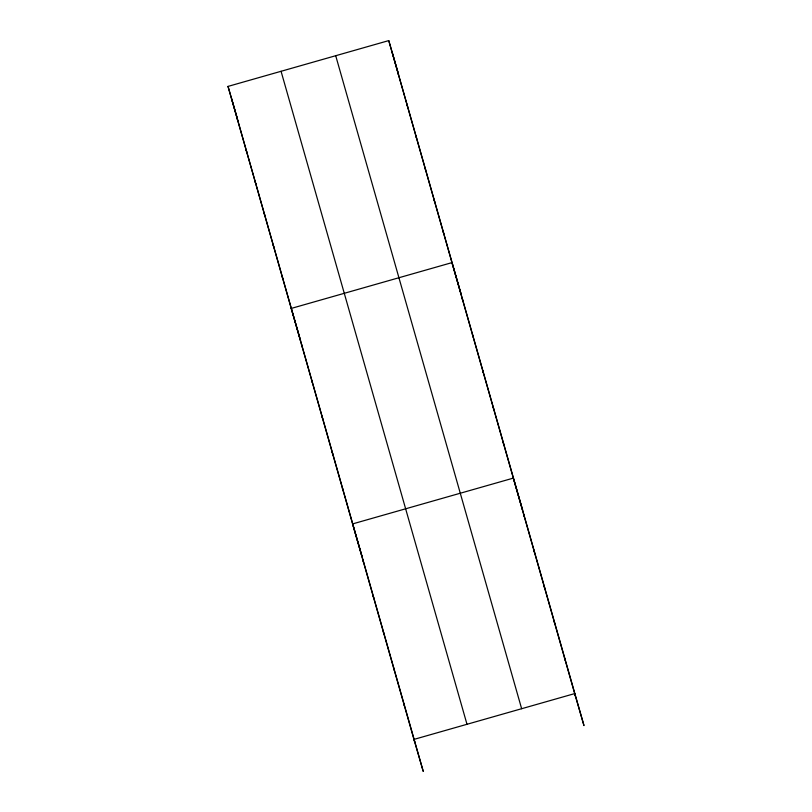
<?xml version="1.0" encoding="UTF-8"?>
<svg xmlns="http://www.w3.org/2000/svg" width="812" height="812" viewBox="0 0 812 812"><rect width="100%" height="100%" fill="white"/><g stroke="black" fill="none" stroke-linecap="round" stroke-linejoin="round"><path stroke-width="1.22" d="M414.709 742.006L228.02 86.407L388.755 40.6L398.053 72.593M397.789 72.319L398.54 74.917M406.812 104.037L407.573 106.636M415.845 135.756L416.607 138.355M424.879 167.465L425.63 170.073M433.912 199.184L434.664 201.792M442.936 230.902L443.697 233.501M461.267 294.614L451.969 262.621L291.234 308.428L300.531 340.421M462.201 298.532L462.952 301.14M472.422 334.453L473.183 337.051M482.653 370.363L483.404 372.972M492.874 406.284L493.635 408.883M503.105 442.195L503.856 444.793M522.623 510.109L513.326 478.116L352.591 523.913L361.888 555.905M523.557 514.026L524.308 516.625M533.778 549.937L534.529 552.546M544.01 585.858L544.761 588.456M554.231 621.769L554.982 624.377M564.452 657.69L565.213 660.288M228.02 86.407L237.317 118.4M237.053 118.126L237.804 120.724M246.087 149.844L246.838 152.443M255.11 181.553L255.871 184.162M264.144 213.272L264.905 215.88M273.177 244.991L273.928 247.589M282.211 276.709L282.962 279.308M301.465 344.339L302.216 346.947M311.686 380.26L312.447 382.858M321.917 416.17L322.668 418.769M332.138 452.091L332.9 454.69M342.37 488.002L343.121 490.6M362.822 559.833L363.573 562.432M373.043 595.744L373.804 598.353M383.274 631.665L384.025 634.263M393.495 667.576L394.256 670.174M403.726 703.496L404.477 706.095M392.328 52.902L583.98 725.593L574.683 693.6L413.947 739.407L423.245 771.4L231.593 98.709M388.755 40.6L575.434 696.199M335.711 55.713L521.639 708.714M281.064 71.294L466.991 724.294"/></g></svg>
